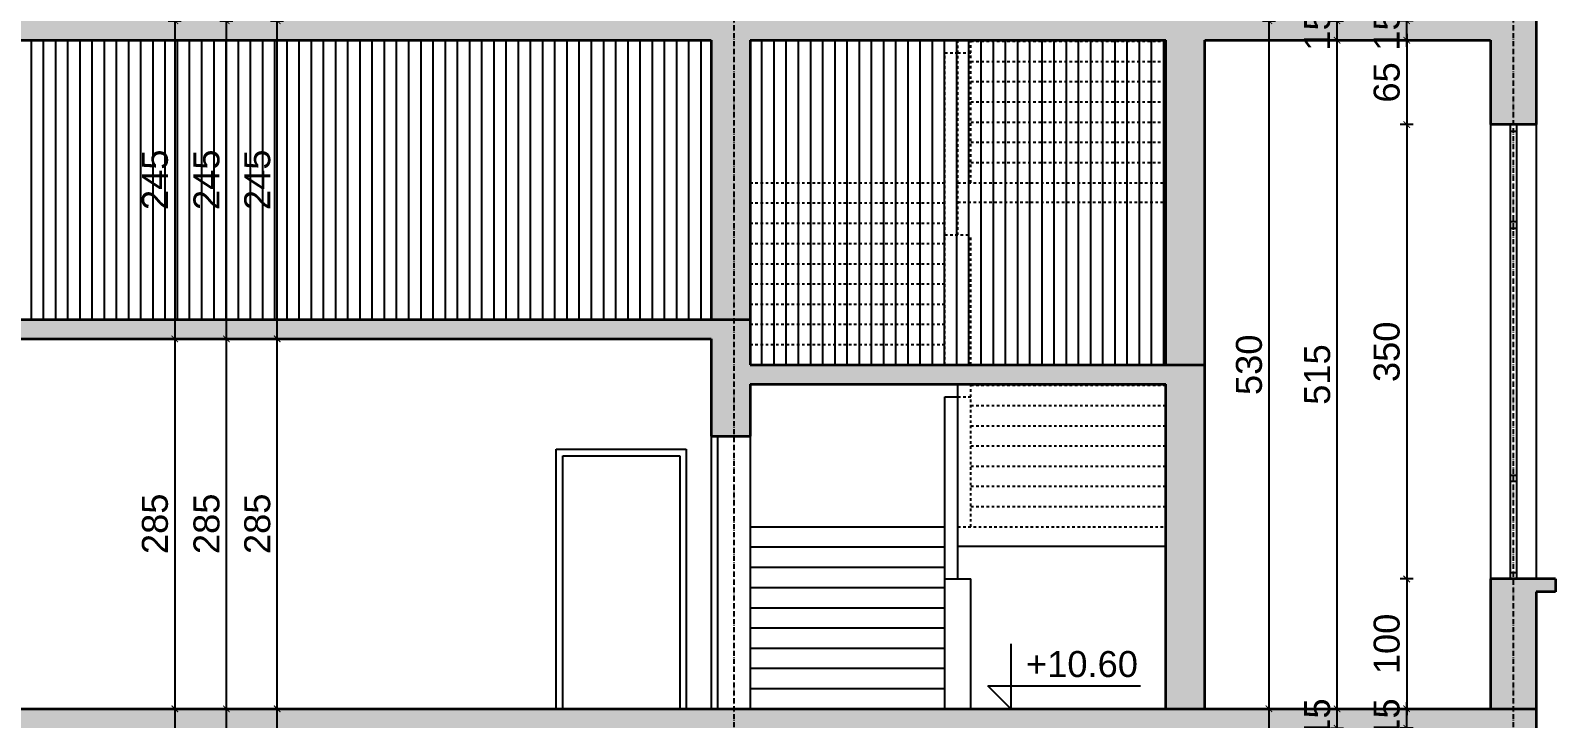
# Model space of a CAD drawing. Header units: inches. Extents: x -72385 to 39588, y -6525 to 66685.
# Drawn here: x 21768 to 22942, y 24678 to 25208 of the extents above; entities that cross this region are included whole.
import ezdxf

# ---------------------------------------------------------------- set-up
doc = ezdxf.new("R2010")
doc.units = ezdxf.units.IN
doc.header["$MEASUREMENT"] = 0
doc.linetypes.add('DashDot', pattern=[0.6, 0.4, -0.1, 0, -0.1])
doc.linetypes.add('Hidden', pattern=[0.4, 0.2, -0.2])
for name, color, linetype, lineweight in [('Надписи коти вътрешни', 252, 'Continuous', 25), ('Надписи нива', 252, 'Continuous', 25), ('Оси', 252, 'DashDot', 25), ('Фасади Разрези дебело', 7, 'Continuous', 35), ('Фасади Разрези пунктир', 253, 'Hidden', 25), ('Фасади Разрези тънко', 253, 'Continuous', 25), ('Щрих стени', 254, 'Continuous', 25)]:
    doc.layers.add(name, color=color, linetype=linetype, lineweight=lineweight)
doc.styles.add('Arial Regular', font='arial.ttf')
doc.styles.get("Standard").update_dxf_attribs({"font": 'arial.ttf'})
doc.dimstyles.new('Annotative', dxfattribs={"dimscale": 0, "dimtxt": 20, "dimasz": 5, "dimexe": 5, "dimexo": 5, "dimgap": 5, "dimtad": 1, "dimdec": 0, "dimzin": 0, "dimdsep": 46, "dimtxsty": 'Standard', "dimblk": 'ARCHTICK', "dimcen": 5, "dimdle": 5, "dimadec": 0, "dimazin": 0, "dimtfac": 1, "dimtdec": 0, "dimtofl": 0, "dimtmove": 0, "dimatfit": 3, "dimldrblk": 'ARCHTICK', "dimfxl": 5, "dimfxlon": 1, "dimtolj": 1, "dimtzin": 0, "dimarcsym": 1})

# ---------------------------------------------------------------- blocks, each defined once
blk = doc.blocks.new('_ArchTick')
at = {"color": 0, "linetype": 'ByBlock', "const_width": 0.15}
blk.add_lwpolyline([(-0.5, -0.5), (0.5, 0.5)], dxfattribs=at)
blk = doc.blocks.new('*D5343')
at = {"layer": 'Defpoints', "color": 0, "ltscale": 10, "transparency": 16777216}
for p in [(21809.9, 24685.9), (21801.3, 24440.9), (21879.2, 24440.9)]:
    blk.add_point(p, dxfattribs=at)
at = {"layer": 'Надписи коти вътрешни', "color": 0, "lineweight": -2, "ltscale": 10, "transparency": 16777216}
for p, q in [((21879.2, 24690.9), (21879.2, 24435.9)), ((21874.2, 24685.9), (21884.2, 24685.9)), ((21874.2, 24440.9), (21884.2, 24440.9))]:
    blk.add_line(p, q, dxfattribs=at)
at = {"layer": 'Надписи коти вътрешни', "color": 0, "lineweight": -2, "ltscale": 10, "transparency": 16777216, "xscale": 5, "yscale": 5, "zscale": 5}
for p, rotation in [((21879.2, 24685.9), 90), ((21879.2, 24440.9), 270)]:
    blk.add_blockref('_ArchTick', p, dxfattribs=dict(at, rotation=rotation))
at = {"layer": 'Надписи коти вътрешни', "color": 0, "ltscale": 10, "transparency": 16777216, "insert": (21864, 24563.4), "char_height": 20, "attachment_point": 5, "rotation": 90}
blk.add_mtext('\\A1;245', dxfattribs=at)
blk = doc.blocks.new('*D5342')
at = {"layer": 'Defpoints', "color": 0, "ltscale": 10, "transparency": 16777216}
for p in [(21809.9, 24685.9), (21918.9, 24685.9), (21806.4, 24440.9)]:
    blk.add_point(p, dxfattribs=at)
at = {"layer": 'Надписи коти вътрешни', "color": 0, "lineweight": -2, "ltscale": 10, "transparency": 16777216}
for p, q in [((21918.9, 24435.9), (21918.9, 24690.9)), ((21913.9, 24685.9), (21923.9, 24685.9)), ((21913.9, 24440.9), (21923.9, 24440.9))]:
    blk.add_line(p, q, dxfattribs=at)
at = {"layer": 'Надписи коти вътрешни', "color": 0, "lineweight": -2, "ltscale": 10, "transparency": 16777216, "xscale": 5, "yscale": 5, "zscale": 5}
for p, rotation in [((21918.9, 24685.9), 90), ((21918.9, 24440.9), 270)]:
    blk.add_blockref('_ArchTick', p, dxfattribs=dict(at, rotation=rotation))
at = {"layer": 'Надписи коти вътрешни', "color": 0, "ltscale": 10, "transparency": 16777216, "insert": (21903.7, 24563.4), "char_height": 20, "attachment_point": 5, "rotation": 90}
blk.add_mtext('\\A1;245', dxfattribs=at)
blk = doc.blocks.new('*D5341')
at = {"layer": 'Defpoints', "color": 0, "ltscale": 10, "transparency": 16777216}
for p in [(21789.6, 24685.9), (21958, 24685.9), (21806.4, 24440.9)]:
    blk.add_point(p, dxfattribs=at)
at = {"layer": 'Надписи коти вътрешни', "color": 0, "lineweight": -2, "ltscale": 10, "transparency": 16777216}
for p, q in [((21958, 24435.9), (21958, 24690.9)), ((21953, 24685.9), (21963, 24685.9)), ((21953, 24440.9), (21963, 24440.9))]:
    blk.add_line(p, q, dxfattribs=at)
at = {"layer": 'Надписи коти вътрешни', "color": 0, "lineweight": -2, "ltscale": 10, "transparency": 16777216, "xscale": 5, "yscale": 5, "zscale": 5}
for p, rotation in [((21958, 24685.9), 90), ((21958, 24440.9), 270)]:
    blk.add_blockref('_ArchTick', p, dxfattribs=dict(at, rotation=rotation))
at = {"layer": 'Надписи коти вътрешни', "color": 0, "ltscale": 10, "transparency": 16777216, "insert": (21942.8, 24563.4), "char_height": 20, "attachment_point": 5, "rotation": 90}
blk.add_mtext('\\A1;245', dxfattribs=at)
blk = doc.blocks.new('*D5340')
at = {"layer": 'Defpoints', "color": 0, "ltscale": 10, "transparency": 16777216}
for p in [(21809.9, 24970.9), (21801.3, 24685.9), (21879.2, 24685.9)]:
    blk.add_point(p, dxfattribs=at)
at = {"layer": 'Надписи коти вътрешни', "color": 0, "lineweight": -2, "ltscale": 10, "transparency": 16777216}
for p, q in [((21879.2, 24975.9), (21879.2, 24680.9)), ((21874.2, 24970.9), (21884.2, 24970.9)), ((21874.2, 24685.9), (21884.2, 24685.9))]:
    blk.add_line(p, q, dxfattribs=at)
at = {"layer": 'Надписи коти вътрешни', "color": 0, "lineweight": -2, "ltscale": 10, "transparency": 16777216, "xscale": 5, "yscale": 5, "zscale": 5}
for p, rotation in [((21879.2, 24970.9), 90), ((21879.2, 24685.9), 270)]:
    blk.add_blockref('_ArchTick', p, dxfattribs=dict(at, rotation=rotation))
at = {"layer": 'Надписи коти вътрешни', "color": 0, "ltscale": 10, "transparency": 16777216, "insert": (21864, 24828.4), "char_height": 20, "attachment_point": 5, "rotation": 90}
blk.add_mtext('\\A1;285', dxfattribs=at)
blk = doc.blocks.new('*D5339')
at = {"layer": 'Defpoints', "color": 0, "ltscale": 10, "transparency": 16777216}
for p in [(21824.6, 24970.9), (21918.9, 24970.9), (21806.4, 24685.9)]:
    blk.add_point(p, dxfattribs=at)
at = {"layer": 'Надписи коти вътрешни', "color": 0, "lineweight": -2, "ltscale": 10, "transparency": 16777216}
for p, q in [((21918.9, 24680.9), (21918.9, 24975.9)), ((21913.9, 24970.9), (21923.9, 24970.9)), ((21913.9, 24685.9), (21923.9, 24685.9))]:
    blk.add_line(p, q, dxfattribs=at)
at = {"layer": 'Надписи коти вътрешни', "color": 0, "lineweight": -2, "ltscale": 10, "transparency": 16777216, "xscale": 5, "yscale": 5, "zscale": 5}
for p, rotation in [((21918.9, 24970.9), 90), ((21918.9, 24685.9), 270)]:
    blk.add_blockref('_ArchTick', p, dxfattribs=dict(at, rotation=rotation))
at = {"layer": 'Надписи коти вътрешни', "color": 0, "ltscale": 10, "transparency": 16777216, "insert": (21903.7, 24828.4), "char_height": 20, "attachment_point": 5, "rotation": 90}
blk.add_mtext('\\A1;285', dxfattribs=at)
blk = doc.blocks.new('*D5338')
at = {"layer": 'Defpoints', "color": 0, "ltscale": 10, "transparency": 16777216}
for p in [(21789.6, 24970.9), (21958, 24970.9), (21806.4, 24685.9)]:
    blk.add_point(p, dxfattribs=at)
at = {"layer": 'Надписи коти вътрешни', "color": 0, "lineweight": -2, "ltscale": 10, "transparency": 16777216}
for p, q in [((21958, 24680.9), (21958, 24975.9)), ((21953, 24970.9), (21963, 24970.9)), ((21953, 24685.9), (21963, 24685.9))]:
    blk.add_line(p, q, dxfattribs=at)
at = {"layer": 'Надписи коти вътрешни', "color": 0, "lineweight": -2, "ltscale": 10, "transparency": 16777216, "xscale": 5, "yscale": 5, "zscale": 5}
for p, rotation in [((21958, 24970.9), 90), ((21958, 24685.9), 270)]:
    blk.add_blockref('_ArchTick', p, dxfattribs=dict(at, rotation=rotation))
at = {"layer": 'Надписи коти вътрешни', "color": 0, "ltscale": 10, "transparency": 16777216, "insert": (21942.8, 24828.4), "char_height": 20, "attachment_point": 5, "rotation": 90}
blk.add_mtext('\\A1;285', dxfattribs=at)
blk = doc.blocks.new('*D5334')
at = {"layer": 'Defpoints', "color": 0, "ltscale": 10, "transparency": 16777216}
for p in [(21809.9, 25215.9), (21801.3, 24970.9), (21879.2, 24970.9)]:
    blk.add_point(p, dxfattribs=at)
at = {"layer": 'Надписи коти вътрешни', "color": 0, "lineweight": -2, "ltscale": 10, "transparency": 16777216}
for p, q in [((21879.2, 25220.9), (21879.2, 24965.9)), ((21874.2, 25215.9), (21884.2, 25215.9)), ((21874.2, 24970.9), (21884.2, 24970.9))]:
    blk.add_line(p, q, dxfattribs=at)
at = {"layer": 'Надписи коти вътрешни', "color": 0, "lineweight": -2, "ltscale": 10, "transparency": 16777216, "xscale": 5, "yscale": 5, "zscale": 5}
for p, rotation in [((21879.2, 25215.9), 90), ((21879.2, 24970.9), 270)]:
    blk.add_blockref('_ArchTick', p, dxfattribs=dict(at, rotation=rotation))
at = {"layer": 'Надписи коти вътрешни', "color": 0, "ltscale": 10, "transparency": 16777216, "insert": (21864, 25093.4), "char_height": 20, "attachment_point": 5, "rotation": 90}
blk.add_mtext('\\A1;245', dxfattribs=at)
blk = doc.blocks.new('*D5333')
at = {"layer": 'Defpoints', "color": 0, "ltscale": 10, "transparency": 16777216}
for p in [(21809.9, 25215.9), (21918.9, 25215.9), (21806.4, 24970.9)]:
    blk.add_point(p, dxfattribs=at)
at = {"layer": 'Надписи коти вътрешни', "color": 0, "lineweight": -2, "ltscale": 10, "transparency": 16777216}
for p, q in [((21918.9, 24965.9), (21918.9, 25220.9)), ((21913.9, 25215.9), (21923.9, 25215.9)), ((21913.9, 24970.9), (21923.9, 24970.9))]:
    blk.add_line(p, q, dxfattribs=at)
at = {"layer": 'Надписи коти вътрешни', "color": 0, "lineweight": -2, "ltscale": 10, "transparency": 16777216, "xscale": 5, "yscale": 5, "zscale": 5}
for p, rotation in [((21918.9, 25215.9), 90), ((21918.9, 24970.9), 270)]:
    blk.add_blockref('_ArchTick', p, dxfattribs=dict(at, rotation=rotation))
at = {"layer": 'Надписи коти вътрешни', "color": 0, "ltscale": 10, "transparency": 16777216, "insert": (21903.7, 25093.4), "char_height": 20, "attachment_point": 5, "rotation": 90}
blk.add_mtext('\\A1;245', dxfattribs=at)
blk = doc.blocks.new('*D5332')
at = {"layer": 'Defpoints', "color": 0, "ltscale": 10, "transparency": 16777216}
for p in [(21789.6, 25215.9), (21958, 25215.9), (21806.4, 24970.9)]:
    blk.add_point(p, dxfattribs=at)
at = {"layer": 'Надписи коти вътрешни', "color": 0, "lineweight": -2, "ltscale": 10, "transparency": 16777216}
for p, q in [((21958, 24965.9), (21958, 25220.9)), ((21953, 25215.9), (21963, 25215.9)), ((21953, 24970.9), (21963, 24970.9))]:
    blk.add_line(p, q, dxfattribs=at)
at = {"layer": 'Надписи коти вътрешни', "color": 0, "lineweight": -2, "ltscale": 10, "transparency": 16777216, "xscale": 5, "yscale": 5, "zscale": 5}
for p, rotation in [((21958, 25215.9), 90), ((21958, 24970.9), 270)]:
    blk.add_blockref('_ArchTick', p, dxfattribs=dict(at, rotation=rotation))
at = {"layer": 'Надписи коти вътрешни', "color": 0, "ltscale": 10, "transparency": 16777216, "insert": (21942.8, 25093.4), "char_height": 20, "attachment_point": 5, "rotation": 90}
blk.add_mtext('\\A1;245', dxfattribs=at)
blk = doc.blocks.new('*D5305')
at = {"layer": 'Defpoints', "color": 0, "ltscale": 10, "transparency": 16777216}
for p in [(22827.6, 24685.9), (22896.6, 24685.9), (22896.6, 24670.9)]:
    blk.add_point(p, dxfattribs=at)
at = {"layer": 'Надписи коти вътрешни', "color": 0, "lineweight": -2, "ltscale": 10, "transparency": 16777216}
for p, q in [((22827.6, 24665.9), (22827.6, 24690.9)), ((22832.6, 24685.9), (22822.6, 24685.9)), ((22832.6, 24670.9), (22822.6, 24670.9))]:
    blk.add_line(p, q, dxfattribs=at)
at = {"layer": 'Надписи коти вътрешни', "color": 0, "lineweight": -2, "ltscale": 10, "transparency": 16777216, "xscale": 5, "yscale": 5, "zscale": 5}
for p, rotation in [((22827.6, 24685.9), 90), ((22827.6, 24670.9), 270)]:
    blk.add_blockref('_ArchTick', p, dxfattribs=dict(at, rotation=rotation))
at = {"layer": 'Надписи коти вътрешни', "color": 0, "ltscale": 10, "transparency": 16777216, "insert": (22812.3, 24678.4), "char_height": 20, "attachment_point": 5, "rotation": 90}
blk.add_mtext('\\A1;15', dxfattribs=at)
blk = doc.blocks.new('*D5304')
at = {"layer": 'Defpoints', "color": 0, "ltscale": 10, "transparency": 16777216}
for p in [(22896.6, 24785.9), (22827.6, 24685.9), (22896.6, 24685.9)]:
    blk.add_point(p, dxfattribs=at)
at = {"layer": 'Надписи коти вътрешни', "color": 0, "lineweight": -2, "ltscale": 10, "transparency": 16777216}
for p, q in [((22832.6, 24785.9), (22822.6, 24785.9)), ((22827.6, 24790.9), (22827.6, 24680.9)), ((22832.6, 24685.9), (22822.6, 24685.9))]:
    blk.add_line(p, q, dxfattribs=at)
at = {"layer": 'Надписи коти вътрешни', "color": 0, "lineweight": -2, "ltscale": 10, "transparency": 16777216, "xscale": 5, "yscale": 5, "zscale": 5}
for p, rotation in [((22827.6, 24785.9), 90), ((22827.6, 24685.9), 270)]:
    blk.add_blockref('_ArchTick', p, dxfattribs=dict(at, rotation=rotation))
at = {"layer": 'Надписи коти вътрешни', "color": 0, "ltscale": 10, "transparency": 16777216, "insert": (22812.3, 24735.9), "char_height": 20, "attachment_point": 5, "rotation": 90}
blk.add_mtext('\\A1;100', dxfattribs=at)
blk = doc.blocks.new('*D5303')
at = {"layer": 'Defpoints', "color": 0, "ltscale": 10, "transparency": 16777216}
for p in [(22896.6, 25135.9), (22827.6, 24785.9), (22896.6, 24785.9)]:
    blk.add_point(p, dxfattribs=at)
at = {"layer": 'Надписи коти вътрешни', "color": 0, "lineweight": -2, "ltscale": 10, "transparency": 16777216}
for p, q in [((22827.6, 25140.9), (22827.6, 24780.9)), ((22832.6, 25135.9), (22822.6, 25135.9)), ((22832.6, 24785.9), (22822.6, 24785.9))]:
    blk.add_line(p, q, dxfattribs=at)
at = {"layer": 'Надписи коти вътрешни', "color": 0, "lineweight": -2, "ltscale": 10, "transparency": 16777216, "xscale": 5, "yscale": 5, "zscale": 5}
for p, rotation in [((22827.6, 25135.9), 90), ((22827.6, 24785.9), 270)]:
    blk.add_blockref('_ArchTick', p, dxfattribs=dict(at, rotation=rotation))
at = {"layer": 'Надписи коти вътрешни', "color": 0, "ltscale": 10, "transparency": 16777216, "insert": (22812.3, 24960.9), "char_height": 20, "attachment_point": 5, "rotation": 90}
blk.add_mtext('\\A1;350', dxfattribs=at)
blk = doc.blocks.new('*D5302')
at = {"layer": 'Defpoints', "color": 0, "ltscale": 10, "transparency": 16777216}
for p in [(22896.6, 25200.9), (22827.6, 25135.9), (22896.6, 25135.9)]:
    blk.add_point(p, dxfattribs=at)
at = {"layer": 'Надписи коти вътрешни', "color": 0, "lineweight": -2, "ltscale": 10, "transparency": 16777216}
for p, q in [((22832.6, 25200.9), (22822.6, 25200.9)), ((22827.6, 25205.9), (22827.6, 25130.9)), ((22832.6, 25135.9), (22822.6, 25135.9))]:
    blk.add_line(p, q, dxfattribs=at)
at = {"layer": 'Надписи коти вътрешни', "color": 0, "lineweight": -2, "ltscale": 10, "transparency": 16777216, "xscale": 5, "yscale": 5, "zscale": 5}
for p, rotation in [((22827.6, 25200.9), 90), ((22827.6, 25135.9), 270)]:
    blk.add_blockref('_ArchTick', p, dxfattribs=dict(at, rotation=rotation))
at = {"layer": 'Надписи коти вътрешни', "color": 0, "ltscale": 10, "transparency": 16777216, "insert": (22812.3, 25168.4), "char_height": 20, "attachment_point": 5, "rotation": 90}
blk.add_mtext('\\A1;65', dxfattribs=at)
blk = doc.blocks.new('*D5301')
at = {"layer": 'Defpoints', "color": 0, "ltscale": 10, "transparency": 16777216}
for p in [(22827.6, 25215.9), (22896.6, 25215.9), (22896.6, 25200.9)]:
    blk.add_point(p, dxfattribs=at)
at = {"layer": 'Надписи коти вътрешни', "color": 0, "lineweight": -2, "ltscale": 10, "transparency": 16777216}
for p, q in [((22827.6, 25195.9), (22827.6, 25220.9)), ((22832.6, 25215.9), (22822.6, 25215.9)), ((22832.6, 25200.9), (22822.6, 25200.9))]:
    blk.add_line(p, q, dxfattribs=at)
at = {"layer": 'Надписи коти вътрешни', "color": 0, "lineweight": -2, "ltscale": 10, "transparency": 16777216, "xscale": 5, "yscale": 5, "zscale": 5}
for p, rotation in [((22827.6, 25215.9), 90), ((22827.6, 25200.9), 270)]:
    blk.add_blockref('_ArchTick', p, dxfattribs=dict(at, rotation=rotation))
at = {"layer": 'Надписи коти вътрешни', "color": 0, "ltscale": 10, "transparency": 16777216, "insert": (22812.3, 25208.4), "char_height": 20, "attachment_point": 5, "rotation": 90}
blk.add_mtext('\\A1;15', dxfattribs=at)
blk = doc.blocks.new('*D5278')
at = {"layer": 'Defpoints', "color": 0, "ltscale": 10, "transparency": 16777216}
for p in [(22665, 24685.9), (22774, 24685.9), (22672.1, 24670.9)]:
    blk.add_point(p, dxfattribs=at)
at = {"layer": 'Надписи коти вътрешни', "color": 0, "lineweight": -2, "ltscale": 10, "transparency": 16777216}
for p, q in [((22774, 24665.9), (22774, 24690.9)), ((22769, 24685.9), (22779, 24685.9)), ((22769, 24670.9), (22779, 24670.9))]:
    blk.add_line(p, q, dxfattribs=at)
at = {"layer": 'Надписи коти вътрешни', "color": 0, "lineweight": -2, "ltscale": 10, "transparency": 16777216, "xscale": 5, "yscale": 5, "zscale": 5}
for p, rotation in [((22774, 24685.9), 90), ((22774, 24670.9), 270)]:
    blk.add_blockref('_ArchTick', p, dxfattribs=dict(at, rotation=rotation))
at = {"layer": 'Надписи коти вътрешни', "color": 0, "ltscale": 10, "transparency": 16777216, "insert": (22758.8, 24678.4), "char_height": 20, "attachment_point": 5, "rotation": 90}
blk.add_mtext('\\A1;15', dxfattribs=at)
blk = doc.blocks.new('*D5277')
at = {"layer": 'Defpoints', "color": 0, "ltscale": 10, "transparency": 16777216}
for p in [(22694.4, 25200.9), (22774, 25200.9), (22661.5, 24685.9)]:
    blk.add_point(p, dxfattribs=at)
at = {"layer": 'Надписи коти вътрешни', "color": 0, "lineweight": -2, "ltscale": 10, "transparency": 16777216}
for p, q in [((22769, 25200.9), (22779, 25200.9)), ((22774, 24680.9), (22774, 25205.9)), ((22769, 24685.9), (22779, 24685.9))]:
    blk.add_line(p, q, dxfattribs=at)
at = {"layer": 'Надписи коти вътрешни', "color": 0, "lineweight": -2, "ltscale": 10, "transparency": 16777216, "xscale": 5, "yscale": 5, "zscale": 5}
for p, rotation in [((22774, 25200.9), 90), ((22774, 24685.9), 270)]:
    blk.add_blockref('_ArchTick', p, dxfattribs=dict(at, rotation=rotation))
at = {"layer": 'Надписи коти вътрешни', "color": 0, "ltscale": 10, "transparency": 16777216, "insert": (22758.8, 24943.4), "char_height": 20, "attachment_point": 5, "rotation": 90}
blk.add_mtext('\\A1;515', dxfattribs=at)
blk = doc.blocks.new('*D5275')
at = {"layer": 'Defpoints', "color": 0, "ltscale": 10, "transparency": 16777216}
for p in [(22665, 25215.9), (22774, 25215.9), (22672.1, 25200.9)]:
    blk.add_point(p, dxfattribs=at)
at = {"layer": 'Надписи коти вътрешни', "color": 0, "lineweight": -2, "ltscale": 10, "transparency": 16777216}
for p, q in [((22774, 25195.9), (22774, 25220.9)), ((22769, 25215.9), (22779, 25215.9)), ((22769, 25200.9), (22779, 25200.9))]:
    blk.add_line(p, q, dxfattribs=at)
at = {"layer": 'Надписи коти вътрешни', "color": 0, "lineweight": -2, "ltscale": 10, "transparency": 16777216, "xscale": 5, "yscale": 5, "zscale": 5}
for p, rotation in [((22774, 25215.9), 90), ((22774, 25200.9), 270)]:
    blk.add_blockref('_ArchTick', p, dxfattribs=dict(at, rotation=rotation))
at = {"layer": 'Надписи коти вътрешни', "color": 0, "ltscale": 10, "transparency": 16777216, "insert": (22758.8, 25208.4), "char_height": 20, "attachment_point": 5, "rotation": 90}
blk.add_mtext('\\A1;15', dxfattribs=at)
blk = doc.blocks.new('*D4684')
at = {"layer": 'Defpoints', "color": 0, "ltscale": 10, "transparency": 16777216}
for p in [(22672.1, 24685.9), (22672.1, 24155.9), (22721.5, 24155.9)]:
    blk.add_point(p, dxfattribs=at)
at = {"layer": 'Надписи коти вътрешни', "color": 0, "lineweight": -2, "ltscale": 10, "transparency": 16777216}
for p, q in [((22721.5, 24690.9), (22721.5, 24150.9)), ((22716.5, 24685.9), (22726.5, 24685.9)), ((22716.5, 24155.9), (22726.5, 24155.9))]:
    blk.add_line(p, q, dxfattribs=at)
at = {"layer": 'Надписи коти вътрешни', "color": 0, "lineweight": -2, "ltscale": 10, "transparency": 16777216, "xscale": 5, "yscale": 5, "zscale": 5}
for p, rotation in [((22721.5, 24685.9), 90), ((22721.5, 24155.9), 270)]:
    blk.add_blockref('_ArchTick', p, dxfattribs=dict(at, rotation=rotation))
at = {"layer": 'Надписи коти вътрешни', "color": 0, "ltscale": 10, "transparency": 16777216, "insert": (22706.3, 24420.9), "char_height": 20, "attachment_point": 5, "rotation": 90}
blk.add_mtext('\\A1;530', dxfattribs=at)
blk = doc.blocks.new('*D5271')
at = {"layer": 'Defpoints', "color": 0, "ltscale": 10, "transparency": 16777216}
for p in [(22672.1, 25215.9), (22672.1, 24685.9), (22721.5, 24685.9)]:
    blk.add_point(p, dxfattribs=at)
at = {"layer": 'Надписи коти вътрешни', "color": 0, "lineweight": -2, "ltscale": 10, "transparency": 16777216}
for p, q in [((22721.5, 25220.9), (22721.5, 24680.9)), ((22716.5, 25215.9), (22726.5, 25215.9)), ((22716.5, 24685.9), (22726.5, 24685.9))]:
    blk.add_line(p, q, dxfattribs=at)
at = {"layer": 'Надписи коти вътрешни', "color": 0, "lineweight": -2, "ltscale": 10, "transparency": 16777216, "xscale": 5, "yscale": 5, "zscale": 5}
for p, rotation in [((22721.5, 25215.9), 90), ((22721.5, 24685.9), 270)]:
    blk.add_blockref('_ArchTick', p, dxfattribs=dict(at, rotation=rotation))
at = {"layer": 'Надписи коти вътрешни', "color": 0, "ltscale": 10, "transparency": 16777216, "insert": (22706.3, 24950.9), "char_height": 20, "attachment_point": 5, "rotation": 90}
blk.add_mtext('\\A1;530', dxfattribs=at)

msp = doc.modelspace()

# ---------------------------------------------------------------- hatches: boundary and pattern name
at = {"layer": 'Щрих стени', "ltscale": 10}
h = msp.add_hatch(color=256, dxfattribs=at)
h.dxf.hatch_style = 1
h.paths.add_polyline_path([(22672.1, 25200.9), (22892.2, 25200.9), (22892.2, 25135.9), (22927.2, 25135.9), (22927.2, 25215.9), (21092, 25215.9), (21092, 24985.9), (21127, 24985.9), (21127, 25200.9), (22292.1, 25200.9), (22292.1, 24985.9), (22322.1, 24985.9), (22322.1, 25200.9), (22642.1, 25200.9), (22642.1, 24950.9), (22672.1, 24950.9)])
at = {"layer": 'Щрих стени', "ltscale": 10, "transparency": 33554610}
h = msp.add_hatch(dxfattribs=at)
h.set_pattern_fill('ANSI31', color=256, scale=75, angle=45)
h.paths.add_polyline_path([(22292.1, 25200.9), (21127, 25200.9), (21127, 24985.9), (22292.1, 24985.9)])
h = msp.add_hatch(dxfattribs=at)
h.set_pattern_fill('ANSI31', color=256, scale=75, angle=45)
h.paths.add_polyline_path([(22642.1, 25200.9), (22322.1, 25200.9), (22322.1, 24950.9), (22642.1, 24950.9)])
at = {"layer": 'Щрих стени', "ltscale": 10}
h = msp.add_hatch(color=256, dxfattribs=at)
h.dxf.hatch_style = 1
h.paths.add_polyline_path([(22322.1, 24935.9), (22642.1, 24935.9), (22642.1, 24685.9), (22672.1, 24685.9), (22672.1, 24950.9), (22322.1, 24950.9), (22322.1, 24985.9), (21092, 24985.9), (21092, 24685.9), (21127, 24685.9), (21127, 24970.9), (21327.1, 24970.9), (21327.1, 24935.9), (21357, 24935.9), (21357, 24970.9), (22292.1, 24970.9), (22292.1, 24895.9), (22322.1, 24895.9)])
h.paths.add_polyline_path([(21357, 24785.9), (21327.1, 24785.9), (21327.1, 24685.9), (21357, 24685.9)], flags=17)
h.paths.add_polyline_path([(22927.2, 24775.9), (22942.2, 24775.9), (22942.2, 24785.9), (22892.2, 24785.9), (22892.2, 24685.9), (22927.2, 24685.9)])
h = msp.add_hatch(color=256, dxfattribs=at)
h.dxf.hatch_style = 1
h.paths.add_polyline_path([(22322.1, 24670.9), (22642.1, 24670.9), (22642.1, 24420.9), (22672.1, 24420.9), (22672.1, 24670.9), (22892.2, 24670.9), (22892.2, 24605.9), (22927.2, 24605.9), (22927.2, 24685.9), (21092, 24685.9), (21092, 24455.9), (21127, 24455.9), (21127, 24670.9), (22292.1, 24670.9), (22292.1, 24455.9), (22322.1, 24455.9)])

# ---------------------------------------------------------------- linework, layer by layer
at = {"layer": 'Надписи нива', "ltscale": 10}
for p, q in [((22522.8, 24735.9), (22522.8, 24685.9)), ((22505.1, 24703.6), (22622.8, 24703.6)), ((22522.8, 24685.9), (22505.1, 24703.6))]:
    msp.add_line(p, q, dxfattribs=at)
at = {"layer": 'Оси', "ltscale": 10}
for p, q in [((22309.6, 26090.9), (22309.6, 23040.9)), ((22909.6, 26090.9), (22909.6, 23040.9))]:
    msp.add_line(p, q, dxfattribs=at)
at = {"layer": 'Фасади Разрези дебело', "ltscale": 10}
for p, q in [((22927.2, 25305.9), (22927.2, 25135.9)), ((22292.1, 25200.9), (22292.1, 24985.9)), ((22322.1, 25200.9), (22322.1, 24950.9)), ((22642.1, 24950.9), (22642.1, 25200.9)), ((22672.1, 24685.9), (22672.1, 25200.9)), ((22892.2, 25200.9), (22892.2, 25135.9)), ((22927.2, 25135.9), (22892.2, 25135.9)), ((22292.1, 24970.9), (22292.1, 24895.9)), ((22322.1, 24935.9), (22322.1, 24895.9)), ((22642.1, 24685.9), (22642.1, 24935.9)), ((22892.2, 24785.9), (22892.2, 24685.9)), ((22942.2, 24785.9), (22942.2, 24775.9)), ((22927.2, 24775.9), (22927.2, 24605.9))]:
    msp.add_line(p, q, dxfattribs=at)
at = {"layer": 'Фасади Разрези дебело', "ltscale": 10, "extrusion": (1.2091e-15, 1, -2.22045e-16)}
for p, q in [((21127, 25200.9), (22292.1, 25200.9)), ((22322.1, 25200.9), (22642.1, 25200.9)), ((22672.1, 25200.9), (22892.2, 25200.9)), ((21092, 24985.9), (22322.1, 24985.9)), ((21357, 24970.9), (22292.1, 24970.9)), ((22322.1, 24950.9), (22672.1, 24950.9)), ((22322.1, 24935.9), (22642.1, 24935.9)), ((22292.1, 24895.9), (22322.1, 24895.9)), ((21092, 24685.9), (22927.2, 24685.9))]:
    msp.add_line(p, q, dxfattribs=at)
at = {"layer": 'Фасади Разрези дебело', "ltscale": 10, "extrusion": (1.7544e-13, 1, -2.22045e-16)}
for p, q in [((22942.2, 24785.9), (22892.2, 24785.9)), ((22942.2, 24775.9), (22927.2, 24775.9))]:
    msp.add_line(p, q, dxfattribs=at)
at = {"layer": 'Фасади Разрези пунктир', "ltscale": 10, "extrusion": (1.2091e-15, 1, -2.22045e-16)}
for p, q in [((22322.1, 25200.9), (22642.1, 25200.9)), ((22492.1, 25200.2), (22642.1, 25200.2)), ((22472.1, 25191.1), (22482.1, 25191.1)), ((22492.1, 25184.6), (22642.1, 25184.6)), ((22492.1, 25169), (22642.1, 25169)), ((22492.1, 25153.5), (22642.1, 25153.5)), ((22492.1, 25137.9), (22642.1, 25137.9)), ((22492.1, 25122.3), (22642.1, 25122.3)), ((22492.1, 25106.7), (22642.1, 25106.7)), ((22322.1, 25091.1), (22472.1, 25091.1)), ((22482.1, 25091.1), (22642.1, 25091.1)), ((22322.1, 25075.6), (22472.1, 25075.6)), ((22482.1, 25076.1), (22642.1, 25076.1)), ((22322.1, 25060), (22472.1, 25060)), ((22322.1, 25044.4), (22472.1, 25044.4)), ((22472.1, 25050.9), (22492.1, 25050.9)), ((22322.1, 25028.8), (22472.1, 25028.8)), ((22322.1, 25013.2), (22472.1, 25013.2)), ((22322.1, 24997.7), (22472.1, 24997.7)), ((22322.1, 24982.1), (22472.1, 24982.1)), ((22322.1, 24966.5), (22472.1, 24966.5)), ((22322.1, 24950.9), (22642.1, 24950.9)), ((22492.1, 24935.2), (22642.1, 24935.2)), ((22492.1, 24919.6), (22642.1, 24919.6)), ((22492.1, 24904), (22642.1, 24904)), ((22492.1, 24888.5), (22642.1, 24888.5)), ((22492.1, 24872.9), (22642.1, 24872.9)), ((22492.1, 24857.3), (22642.1, 24857.3)), ((22492.1, 24841.7), (22642.1, 24841.7)), ((22482.1, 24826.1), (22642.1, 24826.1))]:
    msp.add_line(p, q, dxfattribs=at)
at = {"layer": 'Фасади Разрези пунктир', "ltscale": 10}
for p, q in [((22322.1, 25200.9), (22322.1, 24950.9)), ((22482.1, 25050.9), (22482.1, 25200.9)), ((22492.1, 25091.1), (22492.1, 25200.9)), ((22642.1, 24950.9), (22642.1, 25200.9)), ((22472.1, 24950.9), (22472.1, 25191.1)), ((22482.1, 25191.1), (22492.1, 25191.1)), ((22492.1, 24950.9), (22492.1, 25050.9)), ((22482.1, 24926.1), (22492.1, 24926.1)), ((22492.1, 24826.1), (22492.1, 24935.9))]:
    msp.add_line(p, q, dxfattribs=at)
at = {"layer": 'Фасади Разрези тънко', "ltscale": 10}
for p, q in [((22892.2, 25135.9), (22892.2, 24785.9)), ((22907.2, 25135.9), (22907.2, 24785.9)), ((22907.2, 25130.9), (22912.2, 25130.9)), ((22912.2, 25135.9), (22912.2, 24785.9)), ((22927.2, 25135.9), (22927.2, 24785.9)), ((22912.2, 25060.9), (22907.2, 25060.9)), ((22912.2, 25055.9), (22907.2, 25055.9)), ((22472.1, 24685.9), (22472.1, 24926.1)), ((22482.1, 24785.9), (22482.1, 24935.9)), ((22292.1, 24895.9), (22292.1, 24685.9)), ((22297.1, 24895.9), (22297.1, 24685.9)), ((22322.1, 24895.9), (22322.1, 24685.9)), ((22172.9, 24685.9), (22172.9, 24885.9)), ((22172.9, 24885.9), (22272.9, 24885.9)), ((22177.9, 24685.9), (22177.9, 24880.9)), ((22177.9, 24880.9), (22267.9, 24880.9)), ((22267.9, 24880.9), (22267.9, 24685.9)), ((22272.9, 24885.9), (22272.9, 24685.9)), ((22907.2, 24865.9), (22912.2, 24865.9)), ((22912.2, 24860.9), (22907.2, 24860.9)), ((22492.1, 24685.9), (22492.1, 24785.9)), ((22907.2, 24790.9), (22912.2, 24790.9))]:
    msp.add_line(p, q, dxfattribs=at)
at = {"layer": 'Фасади Разрези тънко', "ltscale": 10, "extrusion": (1.2091e-15, 1, -2.22045e-16)}
for p, q in [((22472.1, 24926.1), (22482.1, 24926.1)), ((22322.1, 24826.1), (22472.1, 24826.1)), ((22322.1, 24810.6), (22472.1, 24810.6)), ((22482.1, 24811.1), (22642.1, 24811.1)), ((22322.1, 24795), (22472.1, 24795)), ((22472.1, 24785.9), (22492.1, 24785.9)), ((22322.1, 24779.4), (22472.1, 24779.4)), ((22322.1, 24763.8), (22472.1, 24763.8)), ((22322.1, 24748.2), (22472.1, 24748.2)), ((22322.1, 24732.7), (22472.1, 24732.7)), ((22322.1, 24717.1), (22472.1, 24717.1)), ((22322.1, 24701.5), (22472.1, 24701.5))]:
    msp.add_line(p, q, dxfattribs=at)

# ---------------------------------------------------------------- texts
at = {"layer": 'Надписи нива', "ltscale": 10, "insert": (22534.5, 24730.4), "char_height": 20, "width": 180.489, "attachment_point": 1, "style": 'Arial Regular'}
msp.add_mtext('+10.60', dxfattribs=at)

# ---------------------------------------------------------------- dimensions: what is measured, and where the dimension line sits
at = {"layer": 'Надписи коти вътрешни', "ltscale": 10}
for base, p1, p2, picture, middle in [((21958, 25215.9), (21806.4, 24970.9), (21789.6, 25215.9), '*D5332', (21942.8, 25093.4)), ((21879.2, 24970.9), (21809.9, 25215.9), (21801.3, 24970.9), '*D5334', (21864, 25093.4)), ((21918.9, 25215.9), (21806.4, 24970.9), (21809.9, 25215.9), '*D5333', (21903.7, 25093.4)), ((22721.5, 24685.9), (22672.1, 25215.9), (22672.1, 24685.9), '*D5271', (22706.3, 24950.9)), ((22774, 25200.9), (22661.5, 24685.9), (22694.4, 25200.9), '*D5277', (22758.8, 24943.4)), ((22827.6, 25135.9), (22896.6, 25200.9), (22896.6, 25135.9), '*D5302', (22812.3, 25168.4)), ((22827.6, 24785.9), (22896.6, 25135.9), (22896.6, 24785.9), '*D5303', (22812.3, 24960.9)), ((21958, 24970.9), (21806.4, 24685.9), (21789.6, 24970.9), '*D5338', (21942.8, 24828.4)), ((21879.2, 24685.9), (21809.9, 24970.9), (21801.3, 24685.9), '*D5340', (21864, 24828.4)), ((21918.9, 24970.9), (21806.4, 24685.9), (21824.6, 24970.9), '*D5339', (21903.7, 24828.4)), ((22827.6, 24685.9), (22896.6, 24785.9), (22896.6, 24685.9), '*D5304', (22812.3, 24735.9)), ((21958, 24685.9), (21806.4, 24440.9), (21789.6, 24685.9), '*D5341', (21942.8, 24563.4)), ((21879.2, 24440.9), (21809.9, 24685.9), (21801.3, 24440.9), '*D5343', (21864, 24563.4)), ((21918.9, 24685.9), (21806.4, 24440.9), (21809.9, 24685.9), '*D5342', (21903.7, 24563.4)), ((22721.5, 24155.9), (22672.1, 24685.9), (22672.1, 24155.9), '*D4684', (22706.3, 24420.9))]:
    dim = msp.add_linear_dim(base=base, p1=p1, p2=p2, angle=90, dimstyle='Annotative', override={"dimscale": 0, "dimtix": 0, "dimtofl": 0, "dimtmove": 0, "dimatfit": 3}, dxfattribs=at)
    dim.commit()
    dim.dimension.update_dxf_attribs({"geometry": picture, "text_midpoint": middle})
for base, p1, p2, picture, middle in [((22774, 25215.9), (22672.1, 25200.9), (22665, 25215.9), '*D5275', (22774, 25208.4)), ((22827.6, 25215.9), (22896.6, 25200.9), (22896.6, 25215.9), '*D5301', (22827.6, 25208.4)), ((22774, 24685.9), (22672.1, 24670.9), (22665, 24685.9), '*D5278', (22774, 24678.4)), ((22827.6, 24685.9), (22896.6, 24670.9), (22896.6, 24685.9), '*D5305', (22827.6, 24678.4))]:
    dim = msp.add_linear_dim(base=base, p1=p1, p2=p2, angle=90, dimstyle='Annotative', override={"dimscale": 0, "dimtix": 0, "dimtofl": 0, "dimtmove": 0, "dimatfit": 3}, dxfattribs=at)
    dim.commit()
    dim.dimension.update_dxf_attribs({"geometry": picture, "text_midpoint": middle, "dimtype": 128})

doc.saveas('drawing.dxf')
